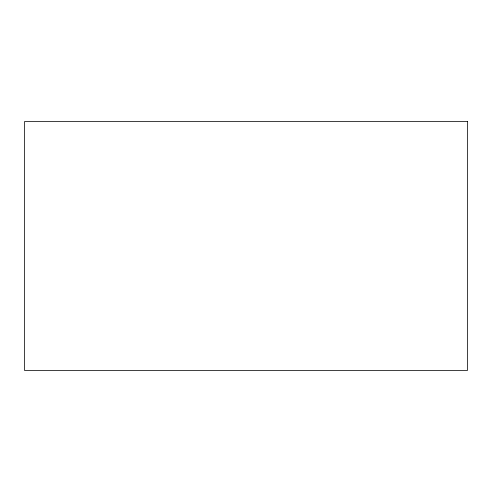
<?xml version="1.0" encoding="UTF-8"?>
<svg xmlns="http://www.w3.org/2000/svg" width="492" height="492" viewBox="0 0 492 492"><rect width="100%" height="100%" fill="white"/><g stroke="black" fill="none" stroke-linecap="round" stroke-linejoin="round"><path stroke-width="0.74" d="M467.4 121.487L24.6 121.487L24.6 370.513L467.4 370.513L467.4 121.487"/></g></svg>
